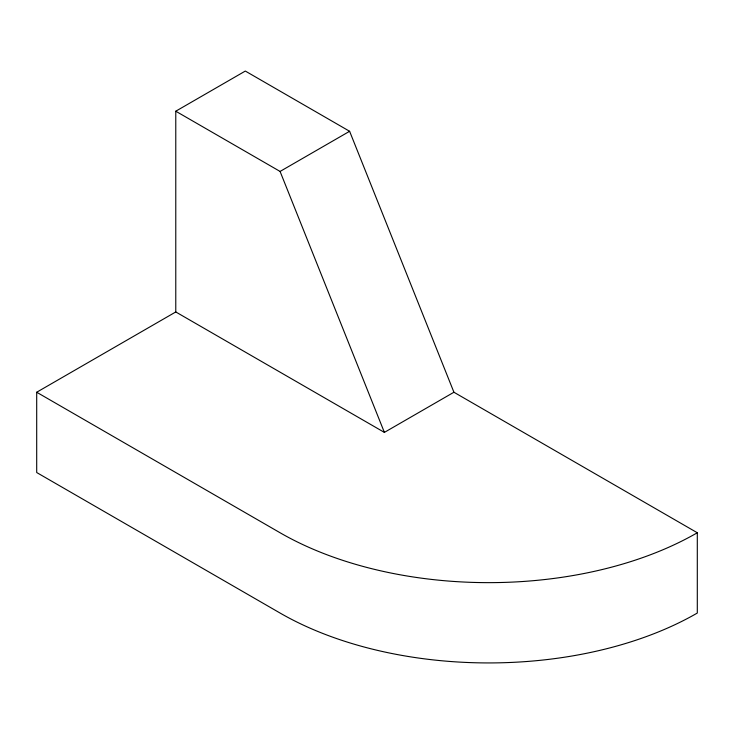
<?xml version="1.0" encoding="UTF-8"?>
<svg xmlns="http://www.w3.org/2000/svg" width="734" height="734" viewBox="0 0 734 734"><rect width="100%" height="100%" fill="white"/><g stroke="black" fill="none" stroke-linecap="round" stroke-linejoin="round"><path stroke-width="1.1" d="M175.775 311.95L175.775 111.21L245.312 71.06L349.613 131.285L453.924 392.24L697.3 532.756L697.3 613.046A295.022 170.325 0 0 1 280.076 613.046L36.7 472.531L36.7 392.24L175.775 311.95L384.387 432.39L453.924 392.24M175.775 111.21L280.076 171.435L349.613 131.285M36.7 392.24L280.076 532.756A295.022 170.325 0 0 0 697.3 532.756M280.076 171.435L384.387 432.39"/></g></svg>
